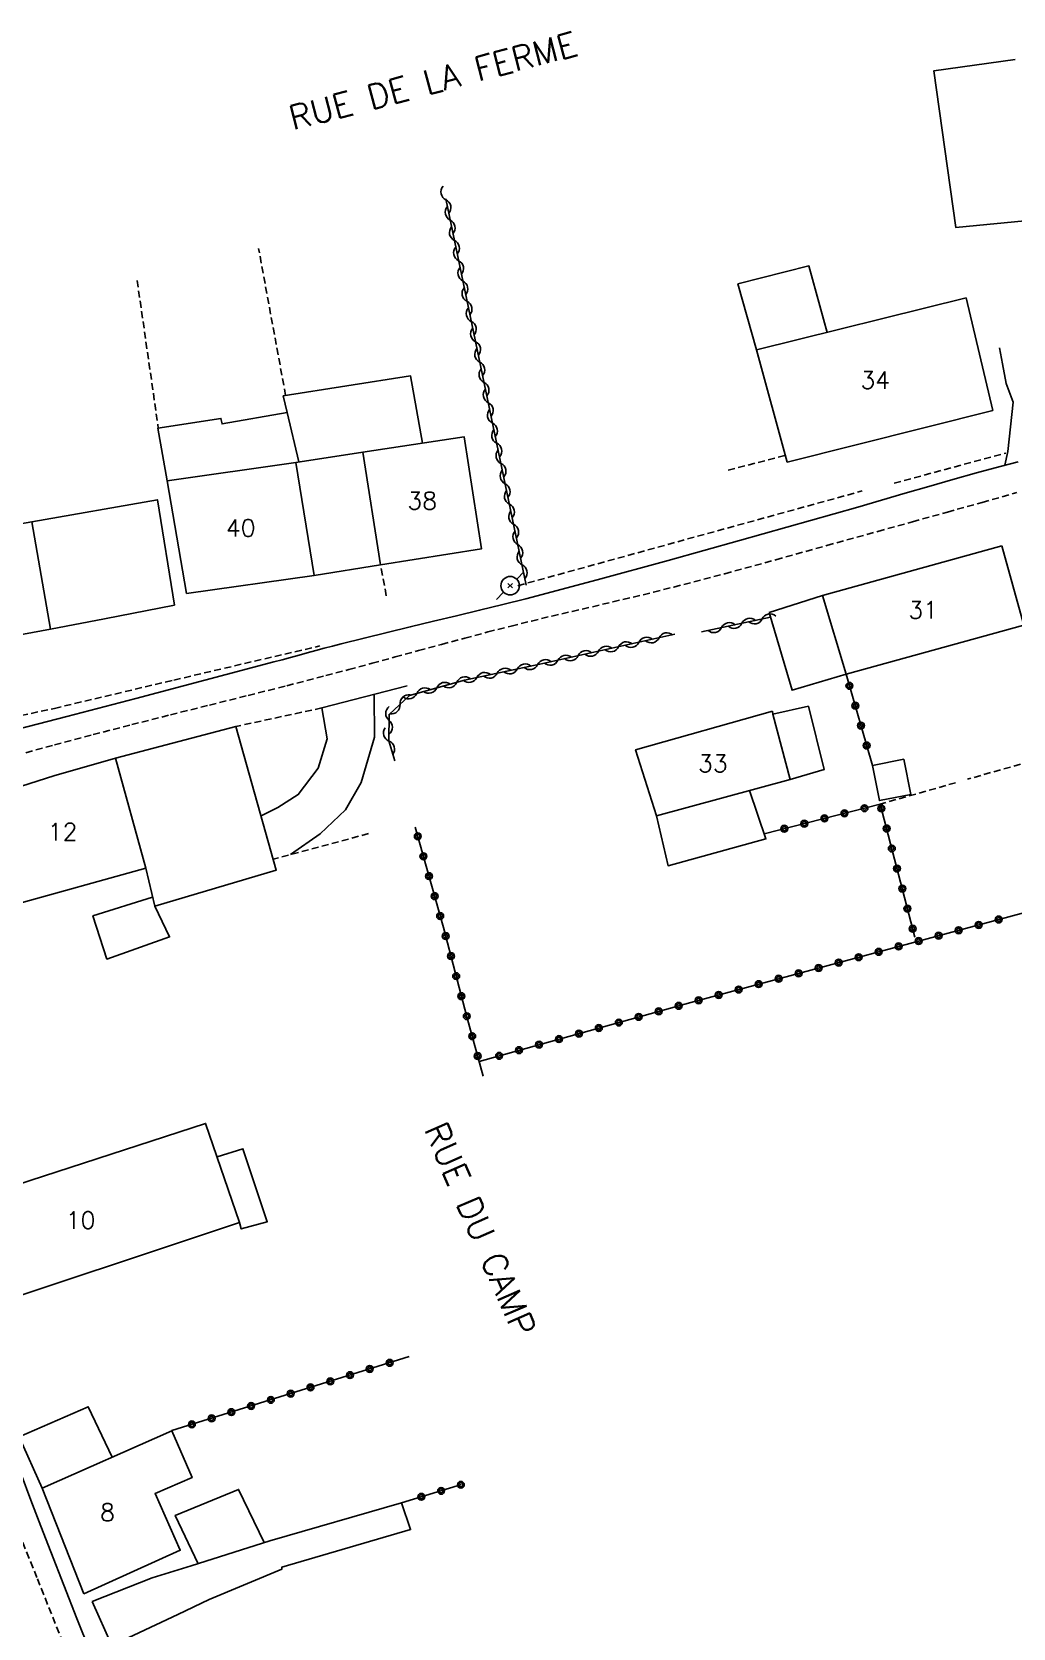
# Model space of a CAD drawing. Header units: millimetres. Extents: x 173000 to 174000, y 134000 to 135000.
# Drawn here: x 173140.9 to 173211.9, y 134255 to 134370.6 of the extents above; entities that cross this region are included whole.
import ezdxf
from ezdxf.enums import TextEntityAlignment as Align

# ---------------------------------------------------------------- set-up
doc = ezdxf.new("R2010")
doc.units = ezdxf.units.MM
doc.linetypes.add('DASHED', pattern=[0.75, 0.5, -0.25])
doc.layers.get('0').update_dxf_attribs({"linetype": 'CONTINUOUS'})
for name, color, linetype in [('W0001', 6, 'DASHED'), ('W0008', 7, 'CONTINUOUS'), ('W0017', 7, 'CONTINUOUS'), ('W0101', 7, 'CONTINUOUS'), ('W0104', 1, 'CONTINUOUS'), ('W0112', 1, 'DASHED'), ('W0310', 3, 'CONTINUOUS'), ('W0323', 7, 'CONTINUOUS'), ('W0473', 7, 'CONTINUOUS'), ('W0989', 7, 'CONTINUOUS'), ('W0991', 7, 'CONTINUOUS')]:
    doc.layers.add(name, color=color, linetype=linetype)
doc.styles.get("Standard").update_dxf_attribs({"font": 'romans.shx', "width": 0.85})

# ---------------------------------------------------------------- blocks, each defined once
blk = doc.blocks.new('T473')
for p, q in [((-0.166667, 0.166667), (0.166667, -0.166667)), ((-0.166667, -0.166667), (0.166667, 0.166667)), ((0.500001, 0.500001), (1.000002, 1.000002)), ((-1.000002, -1.000002), (-0.500001, -0.500001))]:
    blk.add_line(p, q)
blk.add_ellipse((0, 0), major_axis=(0.471405, 0.471405), ratio=1, start_param=5.4977871438, end_param=11.780972451)
blk = doc.blocks.new('t323o')
at = {"color": 0, "linetype": 'Continuous'}
for radius in [0.25, 0.15]:
    blk.add_circle((0, 0), radius, dxfattribs=at)
blk = doc.blocks.new('t310o')
at = {"color": 0, "linetype": 'Continuous'}
for centre, start, end in [((-0.5, 0.38), 216.8699, 323.1304), ((0.5, -0.37), 36.8699, 143.1303)]:
    blk.add_arc(centre, 0.625, start, end, dxfattribs=at)

msp = doc.modelspace()

# ---------------------------------------------------------------- linework, layer by layer
at = {"layer": 'W0001'}
for points in [[(173139.69, 134318.17), (173142.49, 134318.94), (173145.28, 134319.68), (173148.09, 134320.4), (173150.9, 134321.11), (173153.71, 134321.81), (173156.52, 134322.51), (173159.32, 134323.22), (173162.13, 134323.95), (173163.81, 134324.39), (173165.49, 134324.84), (173167.16, 134325.3), (173168.84, 134325.76), (173170.52, 134326.21), (173172.2, 134326.66), (173173.88, 134327.11), (173175.56, 134327.54), (173177.03, 134327.9), (173178.5, 134328.26), (173179.98, 134328.6), (173181.45, 134328.94), (173182.93, 134329.29), (173184.4, 134329.63), (173185.87, 134329.99), (173187.34, 134330.36), (173191.04, 134331.33), (173194.74, 134332.34), (173198.42, 134333.37), (173202.11, 134334.39), (173204.63, 134335.09), (173207.15, 134335.79), (173209.67, 134336.49), (173212.19, 134337.2)], [(173119.12, 134310.08), (173119.6, 134309.01), (173120.99, 134305.89), (173122.39, 134302.76), (173123.78, 134299.64), (173125.17, 134296.51), (173127.07, 134292.28), (173128.98, 134288.06), (173130.88, 134283.82), (173132.72, 134279.57), (173133.82, 134276.96), (173134.9, 134274.34), (173135.97, 134271.71), (173137.03, 134269.08), (173138.08, 134266.45), (173139.13, 134263.82), (173140.19, 134261.19), (173141.25, 134258.56), (173143.1, 134253.94)]]:
    msp.add_lwpolyline(points, dxfattribs=at)
at = {"layer": 'W0008'}
for points in [[(173138.4, 134319.7), (173143.39, 134321), (173148.39, 134322.3), (173153.38, 134323.62), (173158.37, 134324.94), (173158.98, 134325.1), (173159.59, 134325.27), (173160.2, 134325.44), (173160.8, 134325.6), (173161.41, 134325.77), (173162.02, 134325.93), (173162.63, 134326.09), (173163.24, 134326.25), (173164.91, 134326.67), (173166.58, 134327.08), (173168.26, 134327.48), (173169.93, 134327.88), (173171.61, 134328.28), (173173.28, 134328.68), (173174.95, 134329.09), (173176.62, 134329.52), (173181.79, 134330.88), (173186.94, 134332.29), (173192.09, 134333.73), (173197.23, 134335.17), (173198.95, 134335.66), (173200.67, 134336.15), (173202.39, 134336.65), (173204.1, 134337.15), (173205.82, 134337.65), (173207.54, 134338.15), (173209.26, 134338.63), (173210.98, 134339.1), (173211.63, 134339.27), (173212.28, 134339.43)], [(173168.02, 134323.2), (173161.86, 134321.61)], [(173146.03, 134250.88), (173144.12, 134255.69), (173142.23, 134260.5), (173141.5, 134262.37), (173140.78, 134264.25), (173140.07, 134266.12), (173139.37, 134268)]]:
    msp.add_lwpolyline(points, dxfattribs=at)
at = {"layer": 'W0017'}
for points in [[(173211.32, 134339.19), (173211.53, 134340.17), (173211.91, 134343.75), (173211.4, 134345.1), (173211.15, 134346.53), (173210.93, 134347.68)], [(173159.59, 134310.99), (173161.72, 134312.5), (173163.57, 134314.22), (173164.71, 134316.22), (173165.67, 134319.49), (173165.64, 134322.58)], [(173161.86, 134321.61), (173162.24, 134319.38), (173161.58, 134317.25), (173160.14, 134315.34), (173158.66, 134314.4), (173157.45, 134313.8)]]:
    msp.add_lwpolyline(points, dxfattribs=at)
at = {"layer": 'W0101'}
msp.add_lwpolyline([(173210.45, 134343.15), (173195.55, 134339.41), (173193.34, 134347.54), (173208.51, 134351.3)], close=True, dxfattribs=at)
for points in [[(173164.82, 134340.13), (173172.15, 134341.25), (173173.41, 134333.12), (173166.11, 134331.96)], [(173152.04, 134329.89), (173150.64, 134338.06), (173159.97, 134339.39)], [(173161.3, 134331.2), (173159.97, 134339.39)], [(173164.82, 134340.13), (173166.11, 134331.96)], [(173142.21, 134327.32), (173132.51, 134325.53), (173131.11, 134333.39), (173140.86, 134335.09)], [(173140.86, 134335.09), (173142.21, 134327.32)], [(173211.1, 134333.35), (173198.1, 134329.75)], [(173211.1, 134333.35), (173212.68, 134327.61), (173199.83, 134324.06)], [(173161.3, 134331.2), (173152.04, 134329.89)], [(173199.83, 134324.06), (173198.1, 134329.75)], [(173194.48, 134321.38), (173184.57, 134318.57), (173186.08, 134313.8), (173195.76, 134316.43)], [(173194.52, 134321.16), (173194.48, 134321.38)], [(173195.76, 134316.43), (173194.52, 134321.16)], [(173146.9, 134317.98), (173142.45, 134316.7), (173137.06, 134314.99)], [(173149.11, 134310.01), (173146.9, 134317.98)], [(173149.11, 134310.01), (173139.38, 134307.31)], [(173132.84, 134284.83), (173153.43, 134291.52), (173155.88, 134284.35), (173135.34, 134277.52)], [(173141.6, 134265.11), (173150.99, 134269.27), (173152.45, 134265.88), (173149.78, 134264.74), (173151.6, 134260.62), (173144.61, 134257.46)], [(173141.6, 134265.11), (173144.61, 134257.46)]]:
    msp.add_lwpolyline(points, dxfattribs=at)
at = {"layer": 'W0104'}
for points in [[(173213.52, 134356.94), (173207.76, 134356.4), (173206.18, 134367.74), (173212.07, 134368.55)], [(173193.34, 134347.54), (173191.98, 134352.31), (173197.12, 134353.61), (173198.44, 134348.8)], [(173150.64, 134338.06), (173149.97, 134341.86), (173154.54, 134342.57), (173154.63, 134342.17), (173159.35, 134343.01), (173159.06, 134344.2), (173168.28, 134345.65), (173169.15, 134340.79)], [(173160.19, 134339.43), (173159.35, 134343.01)], [(173159.97, 134339.39), (173164.82, 134340.13)], [(173140.86, 134335.09), (173149.94, 134336.68), (173151.17, 134329.05)], [(173166.11, 134331.96), (173161.3, 134331.2)], [(173151.17, 134329.05), (173146.11, 134328.05), (173142.21, 134327.32)], [(173198.1, 134329.75), (173194.25, 134328.53)], [(173199.83, 134324.06), (173195.91, 134322.89), (173194.25, 134328.53)], [(173195.76, 134316.43), (173198.24, 134317.16), (173197.09, 134321.73), (173194.52, 134321.16)], [(173155.63, 134320.27), (173146.9, 134317.98)], [(173155.63, 134320.27), (173158.55, 134309.87), (173149.75, 134307.26), (173149.11, 134310.01)], [(173192.81, 134315.63), (173194.01, 134312.13), (173186.93, 134310.18), (173186.08, 134313.8)], [(173149.6, 134307.9), (173145.27, 134306.55), (173146.29, 134303.42), (173150.83, 134305.03), (173149.75, 134307.26)], [(173154.26, 134289.1), (173156.14, 134289.69), (173157.9, 134284.4), (173156.01, 134283.89), (173155.88, 134284.35)], [(173139.93, 134268.83), (173144.93, 134271.01), (173146.66, 134267.35)], [(173139.93, 134268.83), (173141.6, 134265.11)], [(173157.67, 134261.17), (173155.82, 134265.02), (173151.24, 134263.14), (173152.9, 134259.64)]]:
    msp.add_lwpolyline(points, dxfattribs=at)
for points in [[(173203.99, 134317.9), (173201.72, 134317.45), (173202.23, 134314.9), (173204.5, 134315.35)], [(173145.21, 134256.91), (173146.64, 134253.73), (173151.43, 134255.96), (173153.68, 134257.06), (173158.95, 134259.24), (173158.95, 134259.39), (173168.28, 134262.12), (173167.62, 134264.05), (173158.09, 134261.3), (173152.4, 134259.49), (173149.57, 134258.62)]]:
    msp.add_lwpolyline(points, close=True, dxfattribs=at)
at = {"layer": 'W0112'}
for points in [[(173159.23, 134344.23), (173157.27, 134354.88)], [(173148.48, 134352.56), (173150.01, 134341.87)], [(173191.27, 134338.82), (173195.42, 134339.9)], [(173203.31, 134337.88), (173211.39, 134340.06)], [(173176.05, 134330.46), (173200.99, 134337.32)], [(173166.52, 134329.73), (173166.11, 134331.96)], [(173132, 134319.29), (173142.49, 134321.58), (173151.14, 134323.63), (173161.71, 134326.1)], [(173161.86, 134321.61), (173155.41, 134320.22)], [(173217.5, 134318.97), (173208.62, 134316.45)], [(173207.75, 134316.19), (173202.29, 134314.65)], [(173165.22, 134312.51), (173158.33, 134310.65)]]:
    msp.add_lwpolyline(points, dxfattribs=at)
at = {"layer": 'W0310'}
for points in [[(173170.82, 134358.46), (173176.65, 134330.5)], [(173194.35, 134328.19), (173189.34, 134327.12)], [(173187.41, 134326.94), (173177.63, 134324.79), (173172.19, 134323.63), (173168.21, 134322.52), (173166.72, 134321.14), (173166.71, 134319.23), (173167.13, 134317.77)]]:
    msp.add_lwpolyline(points, dxfattribs=at)
at = {"layer": 'W0323'}
for points in [[(173199.82, 134324.05), (173201.72, 134317.45)], [(173193.89, 134312.49), (173202.29, 134314.65), (173204.8, 134305.02)], [(173173.53, 134294.95), (173172.36, 134299.24), (173170.66, 134305.71), (173168.62, 134312.97)], [(173214.37, 134307.23), (173188.57, 134300.28), (173173.24, 134296.02)], [(173168.18, 134274.64), (173151, 134269.28)], [(173167.62, 134264.05), (173171.97, 134265.37)]]:
    msp.add_lwpolyline(points, dxfattribs=at)

# ---------------------------------------------------------------- block references
at = {"layer": 'W0310'}
for p, rotation in [((173170.83, 134358.4), 281.789061866025), ((173171.14, 134356.93), 281.789061866025), ((173171.45, 134355.46), 281.789061866025), ((173171.75, 134353.99), 281.789061866025), ((173172.06, 134352.52), 281.789061866025), ((173172.36, 134351.05), 281.789061866025), ((173172.67, 134349.59), 281.789061866025), ((173172.98, 134348.12), 281.789061866025), ((173173.28, 134346.65), 281.789061866025), ((173173.59, 134345.18), 281.789061866025), ((173173.9, 134343.71), 281.789061866025), ((173174.2, 134342.24), 281.789061866025), ((173174.51, 134340.78), 281.789061866025), ((173174.82, 134339.31), 281.789061866025), ((173175.12, 134337.84), 281.789061866025), ((173175.43, 134336.37), 281.789061866025), ((173175.74, 134334.9), 281.789061866025), ((173176.04, 134333.43), 281.789061866025), ((173176.35, 134331.97), 281.789061866025), ((173190.8, 134327.43), 192.0486968761928), ((173192.27, 134327.74), 192.0486968761928), ((173193.74, 134328.06), 192.0486968761928), ((173183.34, 134326.04), 192.4047373541042), ((173184.81, 134326.36), 192.4047373541042), ((173186.27, 134326.69), 192.4047373541042), ((173177.48, 134324.75), 192.0112639208139), ((173178.95, 134325.07), 192.4047373541042), ((173180.41, 134325.4), 192.4047373541042), ((173181.88, 134325.72), 192.4047373541042), ((173173.08, 134323.82), 192.0112639208139), ((173174.55, 134324.13), 192.0112639208139), ((173176.01, 134324.44), 192.0112639208139), ((173168.73, 134322.67), 195.5129759453698), ((173170.18, 134323.07), 195.5129759453698), ((173171.62, 134323.47), 195.5129759453698), ((173166.72, 134320.71), 269.6094212927662), ((173167.51, 134321.87), 222.9054765833246), ((173166.71, 134319.21), 286.1471954270047)]:
    msp.add_blockref('t310o', p, dxfattribs=dict(at, rotation=rotation))
at = {"layer": 'W0323'}
for p, rotation in [((173200.06, 134323.21), 286.0815798365484), ((173200.48, 134321.77), 286.0815798365484), ((173200.89, 134320.33), 286.0815798365484), ((173201.31, 134318.89), 286.0815798365484), ((173198.25, 134313.61), 14.40615713727949), ((173199.7, 134313.98), 14.40615713727949), ((173201.15, 134314.35), 14.40615713727949), ((173202.37, 134314.33), 284.5951816851604), ((173168.8, 134312.32), 105.6793958497518), ((173195.34, 134312.86), 14.40615713727949), ((173196.79, 134313.23), 14.40615713727949), ((173202.75, 134312.88), 284.5951816851604), ((173203.13, 134311.43), 284.5951816851604), ((173169.21, 134310.87), 105.6793958497518), ((173203.51, 134309.98), 284.5951816851604), ((173169.61, 134309.43), 105.6793958497518), ((173170.02, 134307.98), 105.6793958497518), ((173203.89, 134308.53), 284.5951816851604), ((173170.42, 134306.54), 105.6793958497518), ((173204.26, 134307.08), 284.5951816851604), ((173204.64, 134305.62), 284.5951816851604), ((173207.97, 134305.51), 195.0724707667263), ((173209.42, 134305.9), 195.0724707667263), ((173210.86, 134306.29), 195.0724707667263), ((173170.82, 134305.09), 104.7365850131832), ((173203.62, 134304.34), 195.0724707667263), ((173205.07, 134304.73), 195.0724707667263), ((173206.52, 134305.12), 195.0724707667263), ((173171.2, 134303.64), 104.7365850131832), ((173199.28, 134303.17), 195.0724707667263), ((173200.73, 134303.56), 195.0724707667263), ((173202.17, 134303.95), 195.0724707667263), ((173171.58, 134302.19), 104.7365850131832), ((173194.93, 134302), 195.0724707667263), ((173196.38, 134302.39), 195.0724707667263), ((173197.83, 134302.78), 195.0724707667263), ((173171.96, 134300.74), 104.7365850131832), ((173190.59, 134300.83), 195.0724707667263), ((173192.04, 134301.22), 195.0724707667263), ((173193.48, 134301.61), 195.0724707667263), ((173186.25, 134299.64), 195.5304707919131), ((173187.69, 134300.04), 195.5304707919131), ((173189.14, 134300.44), 195.0724707667263), ((173172.35, 134299.29), 104.7365850131832), ((173181.91, 134298.43), 195.5304707919131), ((173183.36, 134298.83), 195.5304707919131), ((173184.8, 134299.24), 195.5304707919131), ((173172.74, 134297.84), 105.3073482050063), ((173177.58, 134297.23), 195.5304707919131), ((173179.02, 134297.63), 195.5304707919131), ((173180.47, 134298.03), 195.5304707919131), ((173173.14, 134296.4), 105.3073482050063), ((173174.69, 134296.42), 195.5304707919131), ((173176.13, 134296.83), 195.5304707919131), ((173166.76, 134274.19), 197.3124186427714), ((173162.46, 134272.85), 197.3124186427714), ((173163.89, 134273.3), 197.3124186427714), ((173165.32, 134273.75), 197.3124186427714), ((173159.6, 134271.96), 197.3124186427714), ((173161.03, 134272.41), 197.3124186427714), ((173155.3, 134270.62), 197.3124186427714), ((173156.73, 134271.07), 197.3124186427714), ((173158.16, 134271.51), 197.3124186427714), ((173152.44, 134269.73), 197.3124186427714), ((173153.87, 134270.17), 197.3124186427714), ((173170.49, 134264.92), 16.81432724791245), ((173171.92, 134265.36), 16.81432724791245), ((173169.05, 134264.49), 16.81432724791245)]:
    msp.add_blockref('t323o', p, dxfattribs=dict(at, rotation=rotation))
at = {"layer": 'W0473'}
msp.add_blockref('T473', (173175.49, 134330.46), dxfattribs=at)

# ---------------------------------------------------------------- texts
at = {"layer": 'W0989'}
for s, rotation, p in [('RUE DE LA FERME', 14.7774, (173159.76, 134363.43)), ('RUE DU CAMP', 293.4124, (173169.23, 134291.12))]:
    msp.add_text(s, height=1.75, rotation=rotation, dxfattribs=at).set_placement(p)
at = {"layer": 'W0991'}
for s, p in [('34', (173201.93, 134345.35)), ('38', (173169.12, 134336.61)), ('40', (173155.98, 134334.64)), ('31', (173205.4, 134328.7)), ('33', (173190.17, 134317.59)), ('12', (173143.08, 134312.64)), ('10', (173144.38, 134284.52)), ('8', (173146.33, 134263.37))]:
    msp.add_text(s, height=1.25, dxfattribs=at).set_placement(p, align=Align.MIDDLE_CENTER)

doc.saveas('drawing.dxf')
